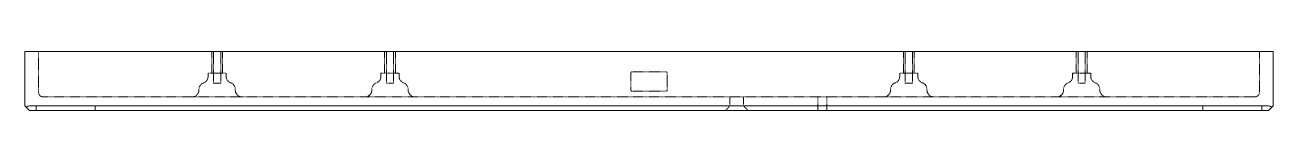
# Model space of a CAD drawing. Header units: inches. Extents: x 0 to 275, y 0 to 13.
import ezdxf

# ---------------------------------------------------------------- set-up
doc = ezdxf.new("R2010")
doc.units = ezdxf.units.IN
doc.header["$MEASUREMENT"] = 0
doc.linetypes.add('HIDDEN2', pattern=[0.1875, 0.125, -0.0625])

msp = doc.modelspace()

# ---------------------------------------------------------------- linework, layer by layer
at = {"color": 0, "linetype": 'Continuous', "lineweight": 0, "extrusion": (0, 1, 2e-16)}
for p, q in [((0, 13), (1, 13)), ((0, 13), (0, 1)), ((1, 13), (274, 13)), ((274, 13), (275, 13)), ((275, 1), (275, 13)), ((0.29, 0.71), (0, 1)), ((0.29, 0.71), (1, 0)), ((274, 1), (1, 1)), ((1, 0), (274, 0)), ((274, 0), (274.71, 0.71)), ((275, 1), (274.71, 0.71))]:
    msp.add_line(p, q, dxfattribs=at)
at = {"color": 0, "linetype": 'HIDDEN2', "lineweight": 0, "extrusion": (0, 1, 2e-16)}
for p, q in [((3, 4), (3, 13)), ((41.14, 13), (41.14, 8.25)), ((41.54, 6), (41.54, 13)), ((43.14, 6), (43.14, 13)), ((43.54, 13), (43.54, 8.25)), ((79.24, 13), (79.24, 8.25)), ((79.64, 6), (79.64, 13)), ((81.24, 6), (81.24, 13)), ((81.64, 13), (81.64, 8.25)), ((193.54, 13), (193.54, 8.25)), ((193.94, 6), (193.94, 13)), ((195.54, 6), (195.54, 13)), ((195.94, 13), (195.94, 8.25)), ((231.64, 13), (231.64, 8.25)), ((232.04, 6), (232.04, 13)), ((233.64, 6), (233.64, 13)), ((234.04, 13), (234.04, 8.25)), ((272, 13), (272, 4)), ((40.34, 8.25), (44.34, 8.25)), ((40.34, 7.5), (40.34, 8.25)), ((44.34, 7.5), (44.34, 8.25)), ((78.44, 8.25), (80.44, 8.25)), ((78.44, 7.5), (78.44, 8.25)), ((80.44, 8.25), (82.44, 8.25)), ((82.44, 7.5), (82.44, 8.25)), ((133.5, 4.5), (133.5, 8.25)), ((141.25, 8.5), (133.75, 8.5)), ((141.5, 8.25), (141.5, 4.5)), ((192.74, 8.25), (196.74, 8.25)), ((192.74, 7.5), (192.74, 8.25)), ((196.74, 7.5), (196.74, 8.25)), ((230.84, 8.25), (234.84, 8.25)), ((230.84, 7.5), (230.84, 8.25)), ((234.84, 7.5), (234.84, 8.25)), ((41.54, 6), (43.14, 6)), ((79.64, 6), (81.24, 6)), ((193.94, 6), (195.54, 6)), ((232.04, 6), (233.64, 6)), ((271, 3), (4, 3)), ((38.34, 4.5), (38.34, 4.67)), ((46.34, 4.5), (46.34, 4.67)), ((76.44, 4.5), (76.44, 4.67)), ((84.44, 4.5), (84.44, 4.67)), ((141.25, 4.25), (133.75, 4.25)), ((155.34, 1), (155.34, 3)), ((158.34, 1), (158.34, 3)), ((174.69, 0), (174.69, 3)), ((176.69, 0), (176.69, 3)), ((190.74, 4.5), (190.74, 4.67)), ((198.74, 4.5), (198.74, 4.67)), ((228.84, 4.5), (228.84, 4.67)), ((236.84, 4.5), (236.84, 4.67)), ((2.5, 0), (2.5, 1)), ((15.5, 0), (15.5, 1)), ((155.34, 1), (154.34, 0)), ((158.34, 1), (159.34, 0)), ((259.5, 0), (259.5, 1)), ((272.5, 0), (272.5, 1))]:
    msp.add_line(p, q, dxfattribs=at)
at = {"color": 0, "linetype": 'HIDDEN2', "lineweight": 0}
for centre, radius, start, end in [((133.75, 8.25), 0.25, 90, 180), ((141.25, 8.25), 0.25, 360, 90), ((77.94, 4.67), 1.5, 109.4712, 180), ((192.24, 4.67), 1.5, 109.4712, 180), ((230.34, 4.67), 1.5, 109.4712, 180), ((4, 4), 1, 180, 270), ((36.84, 4.5), 1.5, 270, 0), ((74.94, 4.5), 1.5, 270, 360), ((133.75, 4.5), 0.25, 180, 270), ((141.25, 4.5), 0.25, 270, 0), ((189.24, 4.5), 1.5, 270, 0), ((227.34, 4.5), 1.5, 270, 0), ((271, 4), 1, 270, 0)]:
    msp.add_arc(centre, radius, start, end, dxfattribs=at)
at = {"color": 0, "linetype": 'HIDDEN2', "lineweight": 0, "extrusion": (0, 2e-16, -1)}
for centre, start, end in [((-38.84, 7.5), 180, 250.5285), ((-45.84, 7.5), 289.4715, 0), ((-76.94, 7.5), 180, 250.5288), ((-83.94, 7.5), 289.4712, 0), ((-82.94, 4.67), 109.4712, 180), ((-191.24, 7.5), 180, 250.5288), ((-198.24, 7.5), 289.4712, 360), ((-197.24, 4.67), 109.4712, 180), ((-229.34, 7.5), 180, 250.5288), ((-236.34, 7.5), 289.4712, 360), ((-235.34, 4.67), 109.4712, 180), ((-47.84, 4.5), 270, 0), ((-85.94, 4.5), 270, 360), ((-200.24, 4.5), 270, 0), ((-238.34, 4.5), 270, 0)]:
    msp.add_arc(centre, 1.5, start, end, dxfattribs=at)
at = {"color": 0, "linetype": 'Continuous', "lineweight": 0, "extrusion": (0, 2e-16, -1)}
for centre, start, end in [((-1, 0), 45, 90), ((-274, 0), 90, 135)]:
    msp.add_arc(centre, 1, start, end, dxfattribs=at)
at = {"color": 0, "linetype": 'HIDDEN2', "lineweight": 0}
for points, knots in [([(39.34, 6.09), (39.33, 6.08), (39.32, 6.08), (39.3, 6.07), (39.28, 6.06), (39.23, 6.04), (39.21, 6.03), (39.11, 5.98), (39.05, 5.96), (38.86, 5.81), (38.78, 5.74), (38.61, 5.53), (38.56, 5.45), (38.47, 5.27), (38.43, 5.19), (38.37, 4.97), (38.34, 4.83), (38.34, 4.67)], [-0.005084206, -0.005084206, -0.005084206, -0.005084206, -0.004376869, -0.004376869, -0.003669532, -0.003669532, -0.002962195, -0.002962195, -0.002254858, -0.002254858, -0.001912383, -0.001912383, -0.001763211, -0.001763211, -0.001665046, -0.001665046, -0.001547521, -0.001547521, -0.001547521, -0.001547521]), ([(45.34, 6.09), (45.35, 6.08), (45.36, 6.08), (45.39, 6.07), (45.41, 6.06), (45.45, 6.04), (45.48, 6.03), (45.57, 5.98), (45.63, 5.96), (45.83, 5.81), (45.91, 5.74), (46.07, 5.53), (46.13, 5.45), (46.22, 5.27), (46.26, 5.19), (46.32, 4.97), (46.34, 4.83), (46.34, 4.67)], [6.436026526, 6.436026526, 6.436026526, 6.436026526, 6.436729052, 6.436729052, 6.437431578, 6.437431578, 6.438134105, 6.438134105, 6.438836631, 6.438836631, 6.439176786, 6.439176786, 6.43932494, 6.43932494, 6.439422434, 6.439422434, 6.439539157, 6.439539157, 6.439539157, 6.439539157])]:
    msp.add_open_spline(points, degree=3, knots=knots, dxfattribs=at)

doc.saveas('drawing.dxf')
